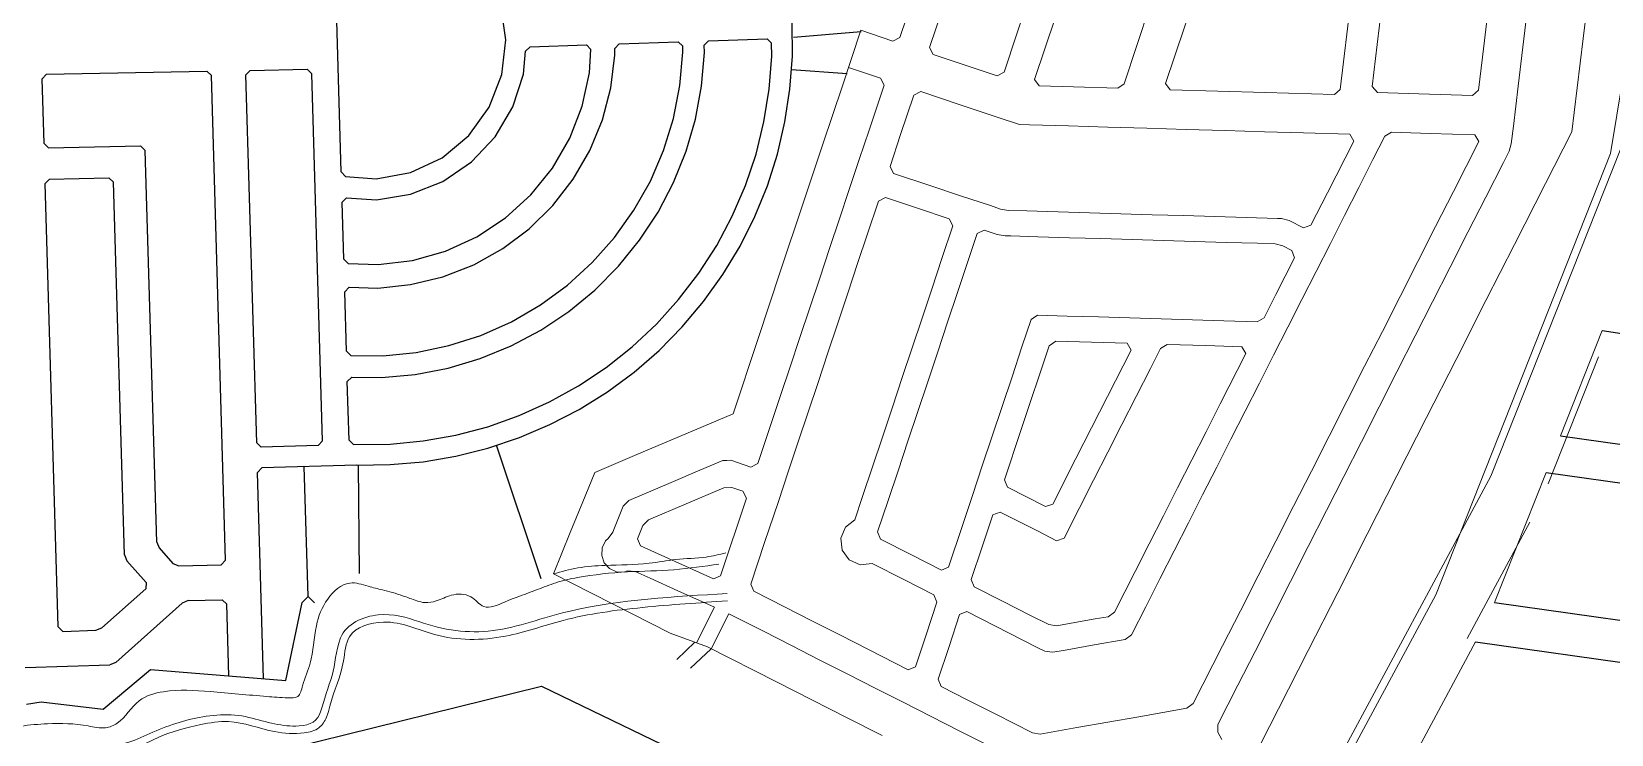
# Model space of a CAD drawing. Header units: inches. Extents: x -1369 to 1198, y -366 to 1398.
# Drawn here: x -531.73 to -518.29, y 897.38 to 903.36 of the extents above; entities that cross this region are included whole.
import ezdxf

# ---------------------------------------------------------------- set-up
doc = ezdxf.new("R2010")
doc.units = ezdxf.units.IN
doc.header["$MEASUREMENT"] = 0
doc.layers.add('BLOCKS', color=5, linetype='Continuous')
doc.layers.add('SUBLOTS', color=1, linetype='Continuous')
for name, color, linetype, lineweight in [('CREEK', 2, 'Continuous', 13), ('LDX_BDY_L', 135, 'Continuous', 13), ('PERIMETERY', 1, 'Continuous', 13), ('ROAD', 8, 'Continuous', 20), ('SUBDIVIDION', 8, 'Continuous', 25)]:
    doc.layers.add(name, color=color, linetype=linetype, lineweight=lineweight)

msp = doc.modelspace()

# ---------------------------------------------------------------- linework, layer by layer
at = {"layer": 'BLOCKS', "color": 8}
for p, q in [((-529.0936, 902.1691), (-529.1444, 903.9015)), ((-527.6931, 903.2932), (-527.735, 903.5871)), ((-525.2561, 903.1554), (-525.2577, 903.4374)), ((-527.7267, 902.9982), (-527.6931, 903.2932)), ((-526.0055, 903.2469), (-525.9682, 903.2862)), ((-525.9682, 903.2862), (-525.4711, 903.3032)), ((-525.432, 903.2657), (-525.4711, 903.3032)), ((-527.5435, 903.0024), (-527.5248, 903.197)), ((-527.5248, 903.197), (-527.4854, 903.2341)), ((-527.4854, 903.2341), (-527.0069, 903.2505)), ((-527.0069, 903.2505), (-526.9691, 903.2117)), ((-526.9814, 903.014), (-526.9691, 903.2117)), ((-526.8006, 902.8841), (-526.7665, 903.164)), ((-526.7673, 903.2208), (-526.7299, 903.26)), ((-526.7665, 903.164), (-526.7673, 903.2208)), ((-526.7299, 903.26), (-526.2278, 903.2773)), ((-526.2278, 903.2773), (-526.1885, 903.24)), ((-526.212, 902.9051), (-526.1874, 903.1891)), ((-526.1874, 903.1891), (-526.1885, 903.24)), ((-526.0278, 902.9004), (-526.0044, 903.1851)), ((-526.0044, 903.1851), (-526.0055, 903.2469)), ((-525.4529, 902.8739), (-525.4313, 903.1554)), ((-525.4313, 903.1554), (-525.432, 903.2657)), ((-525.2766, 902.8742), (-525.2561, 903.1554)), ((-531.5998, 903.0001), (-530.2368, 903.0264)), ((-530.2368, 903.0264), (-530.1976, 902.989)), ((-529.8665, 903.0335), (-529.9039, 902.9943)), ((-529.8665, 903.0335), (-529.3821, 903.0429)), ((-529.3428, 903.0055), (-529.3821, 903.0429)), ((-531.5998, 903.0001), (-531.6371, 902.9609)), ((-531.621, 902.4124), (-531.6371, 902.9609)), ((-530.0768, 898.8668), (-530.1976, 902.989)), ((-529.8122, 899.8641), (-529.9039, 902.9943)), ((-529.2513, 899.8805), (-529.3428, 903.0055)), ((-527.8337, 902.7213), (-527.7267, 902.9982)), ((-527.6348, 902.7225), (-527.5435, 903.0024)), ((-527.0441, 902.7283), (-526.9814, 903.014)), ((-526.8719, 902.6113), (-526.8006, 902.8841)), ((-526.2666, 902.6254), (-526.212, 902.9051)), ((-526.0795, 902.6195), (-526.0278, 902.9004)), ((-525.4976, 902.5952), (-525.4529, 902.8739)), ((-525.3191, 902.5954), (-525.2766, 902.8742)), ((-528.007, 902.4802), (-527.8337, 902.7213)), ((-527.7847, 902.4692), (-527.6348, 902.7225)), ((-527.15, 902.4557), (-527.0441, 902.7283)), ((-526.3506, 902.3531), (-526.2666, 902.6254)), ((-526.159, 902.3452), (-526.0795, 902.6195)), ((-528.2355, 902.2907), (-528.007, 902.4802)), ((-526.9791, 902.3506), (-526.8719, 902.6113)), ((-525.5651, 902.321), (-525.4976, 902.5952)), ((-525.3832, 902.3208), (-525.3191, 902.5954)), ((-531.5818, 902.3751), (-531.621, 902.4124)), ((-531.5818, 902.3751), (-530.7997, 902.3901)), ((-530.7605, 902.3528), (-530.7997, 902.3901)), ((-530.6628, 899.0201), (-530.7605, 902.3528)), ((-527.9861, 902.2546), (-527.7847, 902.4692)), ((-527.2965, 902.2026), (-527.15, 902.4557)), ((-527.1204, 902.1066), (-526.9791, 902.3506)), ((-526.4632, 902.0912), (-526.3506, 902.3531)), ((-526.2655, 902.0802), (-526.159, 902.3452)), ((-528.5045, 902.1649), (-528.2355, 902.2907)), ((-528.2293, 902.0888), (-527.9861, 902.2546)), ((-525.6549, 902.0533), (-525.5651, 902.321)), ((-525.4686, 902.0521), (-525.3832, 902.3208)), ((-531.5736, 902.1091), (-531.611, 902.0699)), ((-531.5736, 902.1091), (-531.0699, 902.1188)), ((-531.0306, 902.0815), (-531.0699, 902.1188)), ((-530.9377, 898.9106), (-531.0306, 902.0815)), ((-529.0936, 902.1691), (-529.0562, 902.13)), ((-529.0562, 902.13), (-528.7965, 902.1111)), ((-528.7965, 902.1111), (-528.5045, 902.1649)), ((-528.5028, 901.98), (-528.2293, 902.0888)), ((-527.4801, 901.975), (-527.2965, 902.2026)), ((-527.2931, 901.8837), (-527.1204, 902.1066)), ((-526.6029, 901.8429), (-526.4632, 902.0912)), ((-526.398, 901.8271), (-526.2655, 902.0802)), ((-531.5004, 898.2973), (-531.611, 902.0699)), ((-529.0472, 901.9484), (-529.0861, 901.9107)), ((-529.0472, 901.9484), (-528.7934, 901.9333)), ((-528.7934, 901.9333), (-528.5028, 901.98)), ((-527.6966, 901.7783), (-527.4801, 901.975)), ((-525.7665, 901.794), (-525.6549, 902.0533)), ((-525.5747, 901.7909), (-525.4686, 902.0521)), ((-529.0719, 901.4282), (-529.0861, 901.9107)), ((-527.4941, 901.686), (-527.2931, 901.8837)), ((-526.7683, 901.6108), (-526.6029, 901.8429)), ((-526.555, 901.5885), (-526.398, 901.8271)), ((-527.9407, 901.6172), (-527.6966, 901.7783)), ((-527.7199, 901.5171), (-527.4941, 901.686)), ((-525.899, 901.5447), (-525.7665, 901.794)), ((-525.701, 901.5387), (-525.5747, 901.7909)), ((-528.2067, 901.4956), (-527.9407, 901.6172)), ((-526.9575, 901.3976), (-526.7683, 901.6108)), ((-526.735, 901.3668), (-526.555, 901.5885)), ((-526.0516, 901.3071), (-525.899, 901.5447)), ((-525.8465, 901.2972), (-525.701, 901.5387)), ((-529.0719, 901.4282), (-529.0337, 901.3898)), ((-528.7785, 901.3812), (-528.4882, 901.4163)), ((-528.4882, 901.4163), (-528.2067, 901.4956)), ((-527.9662, 901.38), (-527.7199, 901.5171)), ((-529.0337, 901.3898), (-528.7785, 901.3812)), ((-528.5027, 901.2105), (-528.2288, 901.2772)), ((-528.2288, 901.2772), (-527.9662, 901.38)), ((-527.1683, 901.2058), (-526.9575, 901.3976)), ((-526.9363, 901.1641), (-526.735, 901.3668)), ((-526.2232, 901.0829), (-526.0516, 901.3071)), ((-526.0106, 901.0679), (-525.8465, 901.2972)), ((-529.0255, 901.1886), (-529.0638, 901.1503)), ((-529.049, 900.6451), (-529.0638, 901.1503)), ((-529.0255, 901.1886), (-528.7831, 901.1812)), ((-528.7831, 901.1812), (-528.5027, 901.2105)), ((-527.3983, 901.0374), (-527.1683, 901.2058)), ((-527.1569, 900.9826), (-526.9363, 901.1641)), ((-527.6449, 900.8946), (-527.3983, 901.0374)), ((-526.4127, 900.8736), (-526.2232, 901.0829)), ((-526.192, 900.8521), (-526.0106, 901.0679)), ((-527.9053, 900.7787), (-527.6449, 900.8946)), ((-527.3944, 900.824), (-527.1569, 900.9826)), ((-526.6187, 900.6806), (-526.4127, 900.8736)), ((-528.1765, 900.6913), (-527.9053, 900.7787)), ((-527.6466, 900.6899), (-527.3944, 900.824)), ((-526.3898, 900.6511), (-526.192, 900.8521)), ((-529.049, 900.6451), (-529.0103, 900.6072)), ((-529.0103, 900.6072), (-528.7392, 900.6051)), ((-528.7392, 900.6051), (-528.4556, 900.6332)), ((-528.4556, 900.6332), (-528.1765, 900.6913)), ((-527.9109, 900.5816), (-527.6466, 900.6899)), ((-526.84, 900.5052), (-526.6187, 900.6806)), ((-526.6027, 900.4662), (-526.3898, 900.6511)), ((-528.4653, 900.4467), (-528.1847, 900.5003)), ((-528.1847, 900.5003), (-527.9109, 900.5816)), ((-527.0749, 900.3486), (-526.84, 900.5052)), ((-526.8294, 900.2985), (-526.6027, 900.4662)), ((-529.0034, 900.4242), (-529.0414, 900.3856)), ((-529.0268, 899.8879), (-529.0414, 900.3856)), ((-529.0034, 900.4242), (-528.7498, 900.4214)), ((-528.7498, 900.4214), (-528.4653, 900.4467)), ((-527.322, 900.2119), (-527.0749, 900.3486)), ((-527.5794, 900.096), (-527.322, 900.2119)), ((-527.0686, 900.1491), (-526.8294, 900.2985)), ((-527.8455, 900.0017), (-527.5794, 900.096)), ((-527.3187, 900.0188), (-527.0686, 900.1491)), ((-528.3965, 899.8802), (-528.1185, 899.9296)), ((-528.1185, 899.9296), (-527.8455, 900.0017)), ((-527.5782, 899.9085), (-527.3187, 900.0188)), ((-529.7728, 899.8269), (-529.8122, 899.8641)), ((-529.2884, 899.8411), (-529.7728, 899.8269)), ((-529.2884, 899.8411), (-529.2513, 899.8805)), ((-528.9877, 899.8504), (-529.0268, 899.8879)), ((-528.9877, 899.8504), (-528.6776, 899.8539)), ((-528.6776, 899.8539), (-528.3965, 899.8802)), ((-528.119, 899.7504), (-527.8455, 899.8188)), ((-527.8455, 899.8188), (-527.5782, 899.9085)), ((-528.9599, 899.6755), (-529.7676, 899.6519)), ((-529.0205, 899.6738), (-529.0206, 899.6778)), ((-528.9599, 899.6755), (-528.678, 899.6785)), ((-528.678, 899.6785), (-528.3971, 899.7035)), ((-528.3971, 899.7035), (-528.119, 899.7504)), ((-529.7676, 899.6519), (-529.8048, 899.6125)), ((-529.7534, 897.8571), (-529.8048, 899.6125)), ((-530.6628, 899.0201), (-530.6428, 898.9698)), ((-530.9377, 898.9106), (-530.9176, 898.8603)), ((-530.9176, 898.8603), (-530.7534, 898.6765)), ((-530.6428, 898.9698), (-530.5252, 898.8382)), ((-530.0768, 898.8668), (-530.114, 898.8274)), ((-530.5252, 898.8382), (-530.4754, 898.8168)), ((-530.4754, 898.8168), (-530.114, 898.8274)), ((-531.1293, 898.2893), (-530.7565, 898.6224)), ((-530.7534, 898.6765), (-530.7565, 898.6224)), ((-531.0116, 897.995), (-530.4452, 898.5011)), ((-530.3949, 898.5212), (-530.4452, 898.5011)), ((-530.3949, 898.5212), (-530.1052, 898.5296)), ((-530.0658, 898.4925), (-530.1052, 898.5296)), ((-530.0479, 897.8814), (-530.0658, 898.4925)), ((-531.5004, 898.2973), (-531.461, 898.2601)), ((-531.461, 898.2601), (-531.1796, 898.2691)), ((-531.1796, 898.2691), (-531.1293, 898.2893)), ((-531.7807, 897.9519), (-531.0619, 897.9749)), ((-531.0116, 897.995), (-531.0619, 897.9749))]:
    msp.add_line(p, q, dxfattribs=at)
for points in [[(-531.7707, 897.6394), (-531.6455, 897.6593), (-531.1178, 897.5968), (-530.7158, 897.9367), (-529.564, 897.8414), (-529.4268, 898.5053)], [(-529.4268, 898.5053), (-529.3747, 898.5556), (-529.3202, 898.503)]]:
    msp.add_lwpolyline(points, dxfattribs=at)
at = {"layer": 'CREEK', "color": 8}
for p, q in [((-526.0841, 898.1668), (-526.2392, 898.0205)), ((-525.9473, 898.1125), (-526.1231, 897.9467))]:
    msp.add_line(p, q, dxfattribs=at)
for points in [[(-527.2886, 898.7487), (-527.0808, 898.7996), (-526.8482, 898.8209), (-526.4745, 898.8394), (-526.2472, 898.8714), (-525.988, 898.8927), (-525.8219, 898.9275)], [(-532.1481, 897.4014), (-531.8199, 897.4537), (-531.5908, 897.4738), (-531.2465, 897.4552), (-531.0979, 897.4395), (-530.9996, 897.4778), (-530.8129, 897.6687), (-530.6042, 897.7468), (-530.2078, 897.7478), (-529.726, 897.7058), (-529.5474, 897.6944), (-529.4636, 897.7062), (-529.4216, 897.7975), (-529.3571, 897.9894), (-529.3043, 898.3078), (-529.2081, 898.5347), (-529.0198, 898.671), (-528.8635, 898.6442), (-528.7431, 898.6124), (-528.5715, 898.5634), (-528.4494, 898.5196), (-528.3802, 898.505), (-528.2845, 898.5185), (-528.1571, 898.5669), (-527.9905, 898.5537), (-527.8813, 898.4716), (-527.7035, 898.5088), (-527.4256, 898.615), (-527.2691, 898.6736), (-527.0842, 898.718), (-526.6577, 898.7658), (-526.2638, 898.7847), (-525.8801, 898.8326)], [(-532.0917, 897.182), (-531.7447, 897.2005), (-531.4232, 897.2116), (-531.1347, 897.2142), (-530.9, 897.2473), (-530.6565, 897.3537), (-530.2885, 897.4663), (-530.0527, 897.4919), (-529.6607, 897.4066), (-529.4084, 897.3965), (-529.2817, 897.4409), (-529.2181, 897.5296), (-529.1897, 897.6247), (-529.0737, 898.0101), (-529.0227, 898.2147), (-528.7324, 898.3392), (-528.2994, 898.233), (-527.697, 898.2191), (-527.2066, 898.3527), (-526.5318, 898.463), (-525.8063, 898.5195)]]:
    msp.add_spline(points, degree=3, dxfattribs=at)
msp.add_open_spline([(-532.0952, 897.2453), (-531.8028, 897.2614), (-531.5034, 897.2718), (-531.0655, 897.2775), (-530.9327, 897.2928), (-530.6649, 897.4196), (-530.5113, 897.4811), (-530.2061, 897.5506), (-530.0338, 897.5659), (-529.7265, 897.4905), (-529.5914, 897.4446), (-529.3547, 897.4631), (-529.2935, 897.4933), (-529.2396, 897.6723), (-529.2021, 897.7877), (-529.1395, 897.9829), (-529.1456, 898.0847), (-529.051, 898.3246), (-528.9064, 898.3881), (-528.6492, 898.412), (-528.5356, 898.3783), (-528.2205, 898.2709), (-528.0172, 898.2389), (-527.5864, 898.294), (-527.3801, 898.3773), (-526.7132, 898.536), (-526.2579, 898.5527), (-525.8105, 898.5827)], degree=3, knots=[0, 0, 0, 0, 0.09421837, 0.09421837, 0.14299247, 0.14299247, 0.19176658, 0.19176658, 0.24054069, 0.24054069, 0.28931479, 0.28931479, 0.32344841, 0.32344841, 0.35758202, 0.35758202, 0.39171563, 0.39171563, 0.42584924, 0.42584924, 0.45998285, 0.45998285, 0.53182408, 0.53182408, 0.60366531, 0.60366531, 0.74807873, 0.74807873, 0.74807873, 0.74807873], dxfattribs=at)
at = {"layer": 'LDX_BDY_L', "color": 8}
for p, q in [((-522.0814, 902.923), (-521.4003, 904.9675)), ((-524.2132, 903.697), (-524.341, 903.3132)), ((-524.088, 903.2289), (-523.9796, 903.5542)), ((-523.2416, 903.6598), (-523.347, 903.3435)), ((-522.217, 903.5707), (-522.3224, 903.2544)), ((-520.4982, 903.6805), (-520.595, 902.8704)), ((-520.2806, 903.253), (-520.2411, 903.584)), ((-519.042, 903.2305), (-519.0024, 903.5615)), ((-523.1949, 902.956), (-523.0183, 903.4862)), ((-519.3472, 903.4772), (-519.3868, 903.1461)), ((-524.4007, 903.2834), (-524.6733, 903.3748)), ((-524.341, 903.3132), (-524.4007, 903.2834)), ((-523.347, 903.3435), (-523.4554, 903.0181)), ((-524.0582, 903.1693), (-524.088, 903.2289)), ((-523.7866, 903.0788), (-524.0582, 903.1693)), ((-522.3224, 903.2544), (-522.4339, 902.9197)), ((-520.3234, 902.895), (-520.2806, 903.253)), ((-519.0816, 902.8994), (-519.042, 903.2305)), ((-524.7787, 903.0585), (-524.506, 902.9671)), ((-523.515, 902.9883), (-523.7866, 903.0788)), ((-523.4554, 903.0181), (-523.515, 902.9883)), ((-519.3868, 903.1461), (-519.4205, 902.864)), ((-524.4762, 902.9074), (-524.6036, 902.5249)), ((-524.506, 902.9671), (-524.4762, 902.9074)), ((-523.1567, 902.9014), (-523.1949, 902.956)), ((-522.8646, 902.8927), (-523.1567, 902.9014)), ((-522.4885, 902.8815), (-522.8646, 902.8927)), ((-522.4339, 902.9197), (-522.4885, 902.8815)), ((-522.0432, 902.8683), (-522.0814, 902.923)), ((-520.2799, 902.8445), (-520.3234, 902.895)), ((-519.1224, 902.5585), (-519.0816, 902.8994)), ((-524.3347, 902.4883), (-524.2232, 902.8231)), ((-524.2232, 902.8231), (-524.1635, 902.8529)), ((-524.1635, 902.8529), (-523.8207, 902.7387)), ((-521.2314, 902.8443), (-522.0432, 902.8683)), ((-520.6455, 902.8269), (-521.2314, 902.8443)), ((-520.595, 902.8704), (-520.6455, 902.8269)), ((-519.9278, 902.834), (-520.2799, 902.8445)), ((-519.471, 902.8205), (-519.9278, 902.834)), ((-519.4205, 902.864), (-519.471, 902.8205)), ((-523.8207, 902.7387), (-523.5044, 902.6333)), ((-523.5044, 902.6333), (-523.3226, 902.5727)), ((-524.6036, 902.5249), (-524.6872, 902.274)), ((-524.4252, 902.2167), (-524.3347, 902.4883)), ((-523.3226, 902.5727), (-523.2397, 902.5703)), ((-523.2397, 902.5703), (-522.9065, 902.5604)), ((-522.9065, 902.5604), (-522.5732, 902.5505)), ((-522.5732, 902.5505), (-522.2399, 902.5406)), ((-522.2399, 902.5406), (-521.9067, 902.5307)), ((-521.9067, 902.5307), (-521.5734, 902.5208)), ((-521.5734, 902.5208), (-521.2402, 902.511)), ((-521.2402, 902.511), (-520.9069, 902.5011)), ((-520.9069, 902.5011), (-520.5144, 902.4894)), ((-520.5144, 902.4894), (-520.4803, 902.4321)), ((-520.2164, 902.4733), (-520.159, 902.5073)), ((-520.159, 902.5073), (-519.8301, 902.4976)), ((-519.8301, 902.4976), (-519.4502, 902.4863)), ((-519.4502, 902.4863), (-519.4162, 902.429)), ((-519.1404, 902.4087), (-519.1224, 902.5585)), ((-520.4803, 902.4321), (-520.7038, 901.992)), ((-520.3175, 902.2742), (-520.2164, 902.4733)), ((-519.4162, 902.429), (-519.6333, 902.0015)), ((-519.2075, 902.2509), (-519.1597, 902.3449)), ((-519.1597, 902.3449), (-519.1404, 902.4087)), ((-524.6872, 902.274), (-524.7715, 902.0209)), ((-524.3953, 902.157), (-524.4252, 902.2167)), ((-520.4383, 902.0364), (-520.3175, 902.2742)), ((-519.358, 901.9545), (-519.2075, 902.2509)), ((-524.0773, 902.0511), (-524.3953, 902.157)), ((-524.7715, 902.0209), (-524.8551, 901.77)), ((-524.5234, 901.9216), (-524.4638, 901.9514)), ((-524.4638, 901.9514), (-524.1922, 901.8609)), ((-523.8243, 901.9667), (-524.0773, 902.0511)), ((-523.5712, 901.8824), (-523.8243, 901.9667)), ((-520.7038, 901.992), (-520.8445, 901.7151)), ((-520.559, 901.7986), (-520.4383, 902.0364)), ((-519.6333, 902.0015), (-519.7843, 901.7042)), ((-519.509, 901.6572), (-519.358, 901.9545)), ((-524.6163, 901.6429), (-524.5234, 901.9216)), ((-524.1922, 901.8609), (-523.9207, 901.7704)), ((-523.4841, 901.8534), (-523.5712, 901.8824)), ((-523.4185, 901.8417), (-523.4841, 901.8534)), ((-523.2615, 901.8371), (-523.4185, 901.8417)), ((-522.9949, 901.8292), (-523.2615, 901.8371)), ((-522.7283, 901.8213), (-522.9949, 901.8292)), ((-522.4617, 901.8134), (-522.7283, 901.8213)), ((-522.195, 901.8055), (-522.4617, 901.8134)), ((-524.8551, 901.77), (-524.9394, 901.5169)), ((-523.8908, 901.7108), (-523.9836, 901.4322)), ((-523.9207, 901.7704), (-523.8908, 901.7108)), ((-523.6843, 901.645), (-523.6247, 901.6748)), ((-523.6247, 901.6748), (-523.5126, 901.6374)), ((-521.9284, 901.7976), (-522.195, 901.8055)), ((-521.6618, 901.7896), (-521.9284, 901.7976)), ((-521.3952, 901.7817), (-521.6618, 901.7896)), ((-521.1286, 901.7738), (-521.3952, 901.7817)), ((-521.0945, 901.7728), (-521.1286, 901.7738)), ((-521.0299, 901.7563), (-521.0945, 901.7728)), ((-520.9079, 901.6944), (-521.0299, 901.7563)), ((-520.8445, 901.7151), (-520.9079, 901.6944)), ((-520.6798, 901.5608), (-520.559, 901.7986)), ((-519.7843, 901.7042), (-519.9352, 901.407)), ((-524.7006, 901.3899), (-524.6163, 901.6429)), ((-523.7667, 901.3977), (-523.6843, 901.645)), ((-523.5126, 901.6374), (-523.4469, 901.6258)), ((-523.4469, 901.6258), (-523.3984, 901.6243)), ((-523.3984, 901.6243), (-523.1665, 901.6175)), ((-523.1665, 901.6175), (-522.8999, 901.6096)), ((-522.8999, 901.6096), (-522.6333, 901.6016)), ((-522.6333, 901.6016), (-522.3667, 901.5937)), ((-522.3667, 901.5937), (-522.1, 901.5858)), ((-522.1, 901.5858), (-521.8334, 901.5779)), ((-521.8334, 901.5779), (-521.5668, 901.57)), ((-521.5668, 901.57), (-521.3002, 901.5621)), ((-521.3002, 901.5621), (-521.1494, 901.5576)), ((-521.1494, 901.5576), (-521.0848, 901.5412)), ((-521.0848, 901.5412), (-521.006, 901.5012)), ((-520.8006, 901.3229), (-520.6798, 901.5608)), ((-519.66, 901.36), (-519.509, 901.6572)), ((-524.9394, 901.5169), (-525.0233, 901.265)), ((-523.9836, 901.4322), (-524.0679, 901.1791)), ((-520.9853, 901.4378), (-521.1435, 901.1264)), ((-521.006, 901.5012), (-520.9853, 901.4378)), ((-519.9352, 901.407), (-520.0862, 901.1097)), ((-524.7849, 901.1368), (-524.7006, 901.3899)), ((-523.8513, 901.1438), (-523.7667, 901.3977)), ((-520.9214, 901.0851), (-520.8006, 901.3229)), ((-519.8109, 901.0627), (-519.66, 901.36)), ((-525.0233, 901.265), (-525.1072, 901.0131)), ((-524.8692, 900.8837), (-524.7849, 901.1368)), ((-524.0679, 901.1791), (-524.1522, 900.9261)), ((-523.9356, 900.8907), (-523.8513, 901.1438)), ((-525.1072, 901.0131), (-525.1911, 900.7613)), ((-521.1435, 901.1264), (-521.2437, 900.9291)), ((-521.0421, 900.8473), (-520.9214, 901.0851)), ((-520.0862, 901.1097), (-520.2372, 900.8124)), ((-519.957, 900.7751), (-519.8109, 901.0627)), ((-524.9535, 900.6307), (-524.8692, 900.8837)), ((-524.1522, 900.9261), (-524.2365, 900.673)), ((-524.0199, 900.6376), (-523.9356, 900.8907)), ((-523.2256, 900.9123), (-523.3029, 900.68)), ((-523.1709, 900.9505), (-523.2256, 900.9123)), ((-522.9196, 900.943), (-523.1709, 900.9505)), ((-522.653, 900.9351), (-522.9196, 900.943)), ((-522.3864, 900.9272), (-522.653, 900.9351)), ((-522.1198, 900.9193), (-522.3864, 900.9272)), ((-521.8532, 900.9114), (-522.1198, 900.9193)), ((-521.5866, 900.9035), (-521.8532, 900.9114)), ((-521.301, 900.895), (-521.5866, 900.9035)), ((-521.2437, 900.9291), (-521.301, 900.895)), ((-525.1911, 900.7613), (-525.2749, 900.5096)), ((-521.1629, 900.6095), (-521.0421, 900.8473)), ((-520.2372, 900.8124), (-520.3882, 900.5152)), ((-520.1129, 900.4682), (-519.957, 900.7751)), ((-525.0378, 900.3776), (-524.9535, 900.6307)), ((-524.2365, 900.673), (-524.3208, 900.42)), ((-524.1042, 900.3846), (-524.0199, 900.6376)), ((-523.3029, 900.68), (-523.3872, 900.4269)), ((-523.3116, 899.9684), (-523.0709, 900.6909)), ((-523.0709, 900.6909), (-523.0162, 900.7291)), ((-523.0162, 900.7291), (-522.4085, 900.7111)), ((-522.3745, 900.6537), (-522.8433, 899.7306)), ((-522.4085, 900.7111), (-522.3745, 900.6537)), ((-522.2109, 900.4973), (-522.1247, 900.6669)), ((-522.1247, 900.6669), (-522.0674, 900.7009)), ((-522.0674, 900.7009), (-521.7384, 900.6912)), ((-521.7384, 900.6912), (-521.4323, 900.6821)), ((-521.3982, 900.6248), (-521.6163, 900.1953)), ((-521.4323, 900.6821), (-521.3982, 900.6248)), ((-521.2837, 900.3717), (-521.1629, 900.6095)), ((-525.2749, 900.5096), (-525.3588, 900.2579)), ((-522.3317, 900.2595), (-522.2109, 900.4973)), ((-520.3882, 900.5152), (-520.5391, 900.2179)), ((-520.2639, 900.1709), (-520.1129, 900.4682)), ((-525.122, 900.1246), (-525.0378, 900.3776)), ((-524.3208, 900.42), (-524.4051, 900.1669)), ((-524.1885, 900.1315), (-524.1042, 900.3846)), ((-523.3872, 900.4269), (-523.4715, 900.1738)), ((-521.4045, 900.1339), (-521.2837, 900.3717)), ((-525.3588, 900.2579), (-525.4436, 900.0033)), ((-522.4524, 900.0216), (-522.3317, 900.2595)), ((-521.6163, 900.1953), (-521.7371, 899.9575)), ((-520.5391, 900.2179), (-520.6901, 899.9206)), ((-525.2063, 899.8715), (-525.122, 900.1246)), ((-524.4051, 900.1669), (-524.4894, 899.9138)), ((-524.2728, 899.8785), (-524.1885, 900.1315)), ((-523.4715, 900.1738), (-523.5558, 899.9208)), ((-521.5253, 899.8961), (-521.4045, 900.1339)), ((-520.4148, 899.8736), (-520.2639, 900.1709)), ((-525.4436, 900.0033), (-525.5485, 899.6883)), ((-523.4515, 899.5483), (-523.3116, 899.9684)), ((-522.5732, 899.7838), (-522.4524, 900.0216)), ((-521.7371, 899.9575), (-521.8579, 899.7197)), ((-525.2906, 899.6185), (-525.2063, 899.8715)), ((-524.4894, 899.9138), (-524.5737, 899.6608)), ((-524.3571, 899.6254), (-524.2728, 899.8785)), ((-523.5558, 899.9208), (-523.6401, 899.6677)), ((-521.646, 899.6582), (-521.5253, 899.8961)), ((-520.6901, 899.9206), (-520.8411, 899.6234)), ((-520.5658, 899.5764), (-520.4148, 899.8736)), ((-525.8469, 899.7132), (-526.0419, 899.6303)), ((-525.8136, 899.7145), (-525.8469, 899.7132)), ((-525.7803, 899.7159), (-525.8136, 899.7145)), ((-525.6081, 899.6585), (-525.7803, 899.7159)), ((-525.5485, 899.6883), (-525.6081, 899.6585)), ((-524.5737, 899.6608), (-524.658, 899.4077)), ((-523.6401, 899.6677), (-523.7244, 899.4147)), ((-522.8433, 899.7306), (-523.04, 899.3433)), ((-522.694, 899.546), (-522.5732, 899.7838)), ((-521.8579, 899.7197), (-521.9787, 899.4819)), ((-521.7668, 899.4204), (-521.646, 899.6582)), ((-526.2874, 899.5259), (-526.5328, 899.4216)), ((-526.0419, 899.6303), (-526.2874, 899.5259)), ((-525.3749, 899.3654), (-525.2906, 899.6185)), ((-524.4414, 899.3724), (-524.3571, 899.6254)), ((-523.4262, 899.4866), (-523.4515, 899.5483)), ((-522.8155, 899.3068), (-522.694, 899.546)), ((-520.8411, 899.6234), (-520.9921, 899.3261)), ((-520.7116, 899.2893), (-520.5658, 899.5764)), ((-526.5328, 899.4216), (-526.6469, 899.3731)), ((-525.8376, 899.4816), (-526.4799, 899.2086)), ((-525.8666, 898.7335), (-525.6468, 899.3933)), ((-525.771, 899.4843), (-525.8376, 899.4816)), ((-525.6766, 899.4529), (-525.771, 899.4843)), ((-525.6468, 899.3933), (-525.6766, 899.4529)), ((-524.658, 899.4077), (-524.7242, 899.209)), ((-523.7244, 899.4147), (-523.8087, 899.1616)), ((-523.1034, 899.3226), (-523.4262, 899.4866)), ((-521.9787, 899.4819), (-522.0995, 899.2441)), ((-521.8876, 899.1826), (-521.7668, 899.4204)), ((-526.6937, 899.3256), (-526.7687, 899.1416)), ((-526.6469, 899.3731), (-526.6937, 899.3256)), ((-525.4915, 899.0155), (-525.3749, 899.3654)), ((-524.5303, 899.1055), (-524.4414, 899.3724)), ((-523.5508, 899.2502), (-523.4891, 899.2755)), ((-523.4891, 899.2755), (-523.1657, 899.1112)), ((-523.04, 899.3433), (-523.1034, 899.3226)), ((-522.9449, 899.0519), (-522.8155, 899.3068)), ((-520.9921, 899.3261), (-521.143, 899.0288)), ((-520.8677, 898.9818), (-520.7116, 899.2893)), ((-526.7687, 899.1416), (-526.7838, 899.1046)), ((-526.5267, 899.1611), (-526.5726, 899.0484)), ((-526.4799, 899.2086), (-526.5267, 899.1611)), ((-524.8052, 899.1466), (-524.8448, 899.0524)), ((-524.7242, 899.209), (-524.8052, 899.1466)), ((-523.8087, 899.1616), (-523.9269, 898.8067)), ((-523.6412, 898.9788), (-523.5508, 899.2502)), ((-522.0995, 899.2441), (-522.2209, 899.0049)), ((-522.0084, 898.9448), (-521.8876, 899.1826)), ((-526.8453, 899.0295), (-526.8735, 898.9707)), ((-526.8222, 899.0501), (-526.8453, 899.0295)), ((-526.7838, 899.1046), (-526.8222, 899.0501)), ((-526.5726, 899.0484), (-526.5479, 898.9865)), ((-526.5479, 898.9865), (-525.9276, 898.7067)), ((-525.609, 898.6626), (-525.4915, 899.0155)), ((-524.8448, 899.0524), (-524.8326, 898.9508)), ((-524.5049, 899.0438), (-524.5303, 899.1055)), ((-524.2436, 898.911), (-524.5049, 899.0438)), ((-523.1657, 899.1112), (-523.0083, 899.0312)), ((-523.0083, 899.0312), (-522.9449, 899.0519)), ((-522.2209, 899.0049), (-522.341, 898.7684)), ((-521.143, 899.0288), (-521.294, 898.7316)), ((-526.8735, 898.9707), (-526.877, 898.9056)), ((-526.877, 898.9056), (-526.8553, 898.8441)), ((-524.8326, 898.9508), (-524.7719, 898.8686)), ((-524.7719, 898.8686), (-524.6785, 898.8271)), ((-523.9886, 898.7814), (-524.2436, 898.911)), ((-523.7338, 898.7007), (-523.6412, 898.9788)), ((-522.1292, 898.707), (-522.0084, 898.9448)), ((-521.0187, 898.6846), (-520.8677, 898.9818)), ((-526.8553, 898.8441), (-526.8117, 898.7956)), ((-526.8117, 898.7956), (-526.7528, 898.7675)), ((-526.7528, 898.7675), (-526.6877, 898.7641)), ((-526.6877, 898.7641), (-526.6605, 898.7738)), ((-526.6605, 898.7738), (-526.5939, 898.7695)), ((-526.5939, 898.7695), (-526.466, 898.7118)), ((-525.9276, 898.7067), (-525.8666, 898.7335)), ((-524.6785, 898.8271), (-524.5767, 898.8372)), ((-524.5767, 898.8372), (-524.307, 898.7001)), ((-523.9269, 898.8067), (-523.9886, 898.7814)), ((-522.341, 898.7684), (-522.5156, 898.4246)), ((-521.294, 898.7316), (-521.445, 898.4343)), ((-526.466, 898.7118), (-526.2314, 898.606)), ((-526.2314, 898.606), (-525.918, 898.4646)), ((-525.5837, 898.6009), (-525.609, 898.6626)), ((-525.3224, 898.4681), (-525.5837, 898.6009)), ((-524.307, 898.7001), (-524.0516, 898.5703)), ((-523.7085, 898.639), (-523.7338, 898.7007)), ((-523.4678, 898.5167), (-523.7085, 898.639)), ((-522.2499, 898.4692), (-522.1292, 898.707)), ((-521.1697, 898.3873), (-521.0187, 898.6846)), ((-525.918, 898.4646), (-526.0716, 898.1622)), ((-525.0846, 898.3473), (-525.3224, 898.4681)), ((-524.0262, 898.5086), (-524.1189, 898.2305)), ((-524.0516, 898.5703), (-524.0262, 898.5086)), ((-523.23, 898.3959), (-523.4678, 898.5167)), ((-522.3714, 898.2299), (-522.2499, 898.4692)), ((-525.9473, 898.1125), (-525.7963, 898.4097)), ((-525.7963, 898.4097), (-525.5024, 898.2604)), ((-524.8468, 898.2264), (-525.0846, 898.3473)), ((-523.9235, 898.1312), (-523.8331, 898.4026)), ((-523.8331, 898.4026), (-523.7714, 898.4279)), ((-523.7714, 898.4279), (-523.4109, 898.2447)), ((-523.0755, 898.3174), (-523.23, 898.3959)), ((-523.0096, 898.3076), (-523.0755, 898.3174)), ((-522.6802, 898.3655), (-523.0096, 898.3076)), ((-522.5692, 898.385), (-522.6802, 898.3655)), ((-522.5156, 898.4246), (-522.5692, 898.385)), ((-521.445, 898.4343), (-521.596, 898.137)), ((-521.3207, 898.09), (-521.1697, 898.3873)), ((-525.5024, 898.2604), (-525.2646, 898.1395)), ((-524.609, 898.1056), (-524.8468, 898.2264)), ((-524.1189, 898.2305), (-524.2093, 897.9591)), ((-523.4109, 898.2447), (-523.1731, 898.1239)), ((-522.6878, 898.1441), (-522.425, 898.1903)), ((-522.425, 898.1903), (-522.3714, 898.2299)), ((-525.2646, 898.1395), (-525.0268, 898.0187)), ((-524.271, 897.9338), (-524.609, 898.1056)), ((-524.0162, 897.8531), (-523.9235, 898.1312)), ((-523.1731, 898.1239), (-523.1093, 898.0914)), ((-523.1093, 898.0914), (-523.0433, 898.0816)), ((-523.0433, 898.0816), (-522.9505, 898.0979)), ((-522.9505, 898.0979), (-522.6878, 898.1441)), ((-521.596, 898.137), (-521.8457, 897.6453)), ((-521.4662, 897.8034), (-521.3207, 898.09)), ((-525.0268, 898.0187), (-524.789, 897.8979)), ((-524.2093, 897.9591), (-524.271, 897.9338)), ((-524.789, 897.8979), (-524.5512, 897.777)), ((-524.5512, 897.777), (-524.3134, 897.6562)), ((-523.9908, 897.7914), (-524.0162, 897.8531)), ((-523.7634, 897.6759), (-523.9908, 897.7914)), ((-521.6367, 897.4678), (-521.4662, 897.8034)), ((-524.3134, 897.6562), (-524.0756, 897.5354)), ((-523.5256, 897.555), (-523.7634, 897.6759)), ((-521.8457, 897.6453), (-521.8993, 897.6056)), ((-524.0756, 897.5354), (-523.8379, 897.4145)), ((-523.213, 897.3962), (-523.5256, 897.555)), ((-522.3097, 897.5335), (-522.5724, 897.4873)), ((-521.8993, 897.6056), (-522.3097, 897.5335)), ((-523.8379, 897.4145), (-523.6001, 897.2937)), ((-523.147, 897.3863), (-523.213, 897.3962)), ((-522.8351, 897.4412), (-523.147, 897.3863)), ((-522.5724, 897.4873), (-522.8351, 897.4412)), ((-521.6362, 897.4011), (-521.6367, 897.4678)), ((-521.6032, 897.3385), (-521.6362, 897.4011))]:
    msp.add_line(p, q, dxfattribs=at)
at = {"layer": 'PERIMETERY', "color": 8}
for p, q in [((-518.4661, 903.8342), (-518.5294, 903.3045)), ((-524.8333, 902.8948), (-524.6733, 903.3748)), ((-518.5294, 903.3045), (-518.6047, 902.6756)), ((-524.9932, 902.4148), (-524.8333, 902.8948)), ((-518.6047, 902.6756), (-518.6245, 902.5106)), ((-518.6245, 902.5106), (-518.8499, 902.0708)), ((-525.1636, 901.903), (-524.9932, 902.4148)), ((-518.8499, 902.0708), (-519.1141, 901.5506)), ((-525.3556, 901.3274), (-525.1636, 901.903)), ((-519.1141, 901.5506), (-519.3559, 901.0748)), ((-525.5475, 900.7518), (-525.3556, 901.3274)), ((-519.3559, 901.0748), (-519.6102, 900.5745)), ((-525.7607, 900.1121), (-525.5475, 900.7518)), ((-519.6102, 900.5745), (-519.8619, 900.0789)), ((-526.5994, 899.7556), (-525.7607, 900.1121)), ((-519.8619, 900.0789), (-520.1136, 899.5832)), ((-526.937, 899.6119), (-526.5994, 899.7556)), ((-527.0192, 899.4104), (-526.937, 899.6119)), ((-520.1136, 899.5832), (-520.3653, 899.0876)), ((-527.1454, 899.1007), (-527.0192, 899.4104)), ((-527.2886, 898.7487), (-527.1454, 899.1007)), ((-520.3653, 899.0876), (-520.617, 898.592)), ((-526.2947, 898.2433), (-527.2886, 898.7487)), ((-520.617, 898.592), (-520.8687, 898.0964)), ((-525.9789, 898.1285), (-526.2947, 898.2433)), ((-525.3843, 897.8265), (-525.9789, 898.1285)), ((-520.8687, 898.0964), (-521.1204, 897.6008)), ((-524.7898, 897.5245), (-525.3843, 897.8265)), ((-524.4927, 897.3734), (-524.7898, 897.5245)), ((-521.1204, 897.6008), (-521.2738, 897.299))]:
    msp.add_line(p, q, dxfattribs=at)
at = {"layer": 'ROAD', "color": 8}
for p, q in [((-516.3264, 914.2859), (-518.2965, 902.3271)), ((-517.786, 903.4397), (-519.3142, 899.5798)), ((-518.2965, 902.3271), (-519.7832, 898.5716)), ((-518.3671, 900.8194), (-518.7219, 899.9233)), ((-519.3142, 899.5798), (-522.718, 893.2608)), ((-518.845, 899.6125), (-519.2831, 898.5057)), ((-519.7832, 898.5716), (-523.2743, 892.0906)), ((-519.4439, 898.1699), (-519.9908, 897.1546))]:
    msp.add_line(p, q, dxfattribs=at)
for points in [[(-518.3993, 900.5946), (-518.8266, 899.5155)], [(-518.9833, 899.1881), (-519.5166, 898.1982)]]:
    msp.add_lwpolyline(points, dxfattribs=at)
at = {"layer": 'SUBDIVIDION', "color": 8}
for p, q in [((-518.3671, 900.8194), (-508.5167, 899.3597)), ((-518.845, 899.6125), (-508.692, 898.1764)), ((-519.2831, 898.5057), (-514.3016, 897.8011)), ((-519.4439, 898.1699), (-514.3543, 897.45)), ((-536.6548, 895.5082), (-527.3907, 897.794)), ((-527.3907, 897.794), (-523.5346, 895.934))]:
    msp.add_line(p, q, dxfattribs=at)
at = {"layer": 'SUBLOTS', "color": 8}
for p, q in [((-524.6695, 903.3624), (-525.2473, 903.3138)), ((-524.7888, 903.0042), (-525.2646, 903.0389)), ((-527.3916, 898.7059), (-527.7731, 899.8431)), ((-518.7219, 899.9233), (-499.4588, 897.1986)), ((-529.3747, 898.5556), (-529.4071, 899.6624)), ((-528.9367, 898.7514), (-528.9464, 899.6757))]:
    msp.add_line(p, q, dxfattribs=at)

doc.saveas('drawing.dxf')
